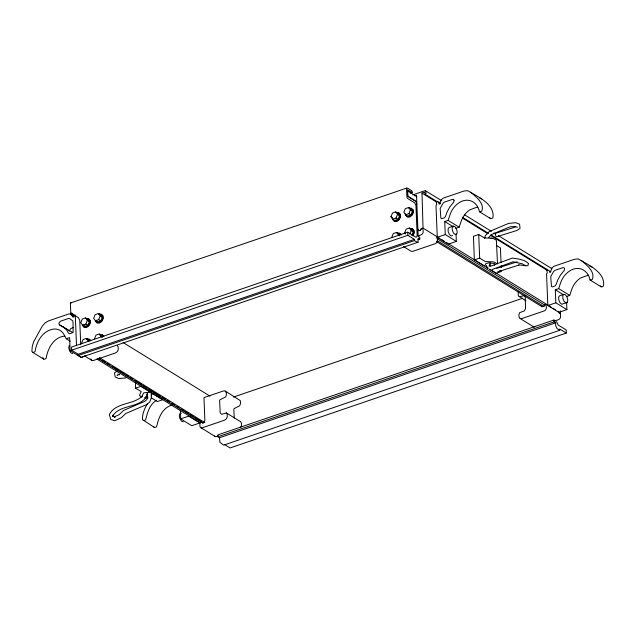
<?xml version="1.0" encoding="UTF-8"?>
<svg xmlns="http://www.w3.org/2000/svg" width="636" height="636" viewBox="0 0 636 636"><rect width="100%" height="100%" fill="white"/><g stroke="black" fill="none" stroke-linecap="round" stroke-linejoin="round"><path stroke-width="0.95" d="M70.97 312.96L70.882 314.876L74.229 316.72M518.221 291.996L518.308 295.812L525.9 300.804M484.759 238.389L485.173 235.916L489.259 231.504L508.705 223.395L515.756 222.703L519.572 224.198L520.057 228.451L517.068 230.407L497.082 236.672L495.929 236.338L495.221 234.159L495.937 233.15L515.605 226.98M69.237 345.451L68.736 347.677L69.443 350.643L71.017 352.964L72.727 353.552M567.304 302.402L567.805 300.176L567.097 297.211L565.523 294.889L563.814 294.309L559.696 295.708L558.654 297.131L558.766 299.89L559.974 302.704L561.723 304.254L567.304 302.402L565.841 302.847L564.092 301.297L562.876 298.483L562.773 295.724L563.814 294.309M146.837 393.787L146.002 397.452C137.909 408.566 119.52 404.194 112.357 416.477L113.136 415.093L113.55 416.636L115.211 417.192L114.178 416.914L119.155 414.672L123.623 410.403L144.658 401.419L146.67 399.75L147.6 397.317L147.433 392.484M71.693 315.154L72.21 313.294M410.276 193.161L412.152 192.517L412.096 190.967L407.358 188.041L406.571 188.129L70.373 303.022L70.747 312.403L71.582 313.492L78.49 317.754L79.754 320.353L80.724 344.64M406.571 188.129L406.945 197.51L407.779 198.599L414.688 202.868L415.952 205.46L417.16 235.574L416.723 236.966L415.682 237.085L407.74 232.188L71.542 347.081L71.669 350.197L78.228 354.244L414.418 239.351L414.473 240.599L417.232 242.3L418.019 242.213L418.218 238.063L419.8 239.041L419.728 237.172L418.146 236.202L416.5 195.196L414.672 195.824M456.028 233.945L456.33 241.402L445.272 234.573L444.747 221.527L448.102 220.382L450.113 214.396A17.752 13.221 -58.3 0 1 458.651 203.043C467.524 196.763 477.413 201.493 479.449 211.74L490.507 218.561L491.755 218.585L492.956 217.703C495.078 203.941 477.286 196.476 467.619 190.673L463.962 191.039L443.379 198.066L441.289 199.688L439.834 203.949L439.166 204.18L438.816 201.755M455.805 228.356L459.16 227.203L461.164 221.225A17.752 13.221 -58.3 0 1 469.71 209.864L477.731 206.923M566.597 302.172L566.899 309.621L555.84 302.8L555.315 289.754L558.67 288.609L560.674 282.623A17.752 13.221 -58.3 0 1 569.22 271.27C578.092 264.981 587.982 269.72 590.017 279.967L601.076 286.788L602.324 286.812L603.524 285.93C605.647 272.16 587.847 264.703 578.188 258.9L574.523 259.265L553.948 266.293L551.857 267.915L550.402 272.176L549.727 272.407L549.44 271.5M566.374 296.575L569.729 295.43L571.732 289.444A17.752 13.221 -58.3 0 1 580.278 278.091L588.3 275.15M151.312 395.878L151.924 394.256L153.085 393.859L162.641 399.758L157.346 401.562L151.789 398.128M494.196 265.61L494.752 264.234L494.387 263.479L488.368 262.875L485.697 263.781L485.085 265.411L483.932 265.8L474.377 259.901L473.43 236.298L478.717 234.493L484.282 237.92L492.709 238.262L496.358 240.193L497.495 263.28M82.553 325.171L85.82 324.058L87.331 320.425L85.574 317.905L82.306 319.026L80.796 322.659L82.553 325.171L84.604 326.427L87.871 325.306L89.382 321.673L87.625 319.161L85.574 317.905M81.623 343.154L83.133 339.521L86.401 338.408L89.326 340.92M95.416 320.775L98.683 319.662L100.194 316.028L98.437 313.508L95.169 314.629L93.659 318.262L95.416 320.775L97.475 322.031L100.742 320.91L102.253 317.277L100.496 314.764L98.437 313.508M94.486 338.757L95.996 335.124L99.264 334.011L102.197 336.524M390.981 216.653L392.492 213.02L395.759 211.899L397.81 213.155L399.567 215.676L398.057 219.309L394.789 220.422L392.738 219.174L390.981 216.653L392.348 217.488M392.738 219.174L396.005 218.053L397.516 214.419L395.759 211.899M391.808 237.156L393.318 233.523L396.586 232.402L399.511 234.915M405.601 214.777L408.876 213.656L410.387 210.023L408.622 207.503L405.355 208.624L403.844 212.257L405.601 214.777L407.66 216.025L410.928 214.912L412.438 211.279L410.681 208.759L408.622 207.503M409.695 234.159L411.206 230.526L409.449 228.006L406.181 229.127L404.671 232.76L405.545 234.016M411.746 235.415L413.257 231.782L411.5 229.262L409.449 228.006M240.551 427.646L241.481 425.563L241.386 423.012L240.519 421.676L226.305 412.899L221.694 414.346L220.191 412.883L219.619 400.489L219.969 399.782L225.462 397.063L226.265 395.608L226.392 393.088L225.216 391.029L223.403 390.965L203.965 397.603L204.879 420.356L203.766 422.455L202.534 422.972L201.429 422.153L199.95 422.861L199.895 426.08A2.783 2.075 -58.3 0 0 202.28 427.782L224.58 420.158L226.337 418.87L227.267 416.795L227.163 414.243L226.305 412.899M69.936 329.973L70.517 328.772L73.323 327.421M412.462 235.606L413.813 232.975L413.702 230.327L412.184 228.674L409.83 228.65M412.859 235.853L414.203 233.221L414.1 230.566L412.581 228.912L410.228 228.888M147.512 403.558C144.555 408.368 142.281 413.853 142.448 419.577L154.254 427.344L155.494 427.392L156.702 426.533C158.531 417.868 162.339 407.835 171.823 405.132M453.245 226.082L452.204 227.497L452.315 230.264L453.524 233.07L455.273 234.62L456.743 234.175L457.236 231.949L456.529 228.984L454.955 226.662L453.245 226.082L449.127 227.489L448.086 228.904L448.197 231.671L449.413 234.477L451.163 236.028L452.625 235.582M488.639 237.618L491.469 234.565L509.841 226.901L515.057 226.392L517.394 227.306M142.663 395.624C133.814 405.307 115.792 401.809 109.273 414.68L110.831 419.466L114.663 420.762L121.245 417.796L125.721 413.511L146.654 404.568L149.746 402L151.32 397.898L151.161 393.056M156.464 400.314C149.555 404.448 147.504 412.526 145.644 419.712L144.436 420.571L143.195 420.523M117.485 370.915L114.432 372.903L115.267 377.124L118.98 378.579L125.88 377.903M117.024 375.638L119.25 374.183M492.129 269.521L513.085 261.762L522.466 263.876L525.567 265.737L527.944 265.665L528.484 263.463C524.303 259.424 517.823 258.852 512.274 258.113L491.215 265.912L488.909 265.856L490.595 266.039L489.497 264.417M412.796 194.894L425.182 190.601L441.71 200.682M439.897 238.492L423.035 228.093L422.01 193.106L424.57 192.223L425.269 194.33L440.446 203.687M425.269 194.33L426.041 193.503L425.691 190.8M437.926 201.294L436.224 201.874L436.725 204.776L435.994 205.627L437.266 237.308L448.324 244.137L456.33 241.402M73.824 314.367L73.681 316.966L73.005 317.189L71.256 314.033L69.093 313.858L48.511 320.894L44.925 323.009L42.079 326.467L33.501 342.073L32.261 346.564L31.88 351.35L32.627 352.296L33.867 352.344L35.083 351.485C36.697 341.127 43.033 329.957 54.624 329.003A17.752 13.221 -58.3 0 1 63.839 334.29L66.263 338.757L69.618 337.613L70.143 350.659L81.201 357.48L85.645 355.961M423.035 228.093L421.048 228.769L420.324 230.272L418.79 230.685L417.868 229.365M70.143 350.659L71.924 350.046M71.669 350.197L407.867 235.304L414.418 239.351M418.13 235.884L420.992 234.915A2.783 2.075 -58.3 0 0 423.178 231.647L422.868 228.547L421.374 228.865L420.364 230.399L419.124 230.733L417.876 229.445M78.228 354.244L78.276 355.484L414.473 240.599M417.924 239.677L419.8 239.041M418.019 242.213L81.821 357.098L81.042 357.194L78.276 355.484M437.266 237.308L445.272 234.573M474.377 259.901L479.663 258.097L485.228 261.531L493.655 261.873L497.304 263.805M486.461 265.443L486.54 267.406L487.693 267.017M135.396 382.26L135.627 388.159L140.922 386.354L150.478 392.253L143.823 392.762L142.257 395.425L142.631 396.18M233.404 397.095L522.649 298.252M180.704 418.885L188.709 416.151L199.768 422.972L191.762 425.707L180.704 418.885L180.33 409.568M546.793 270.101L547.286 273.003L546.562 273.854L547.835 305.534L555.84 302.8M566.899 309.621L558.893 312.363L547.835 305.534M559.124 313.341L560.451 312.888L560.372 310.917M555.562 320.997L553.98 320.019L217.79 434.913L217.862 436.773L219.444 437.751L555.641 322.857L555.761 325.966L557.025 328.558L559.783 330.267L559.736 329.019L566.294 333.065L566.167 329.949L558.225 325.052L556.548 321.593M218.355 435.914L216.494 436.55A2.783 2.075 -58.3 0 1 214.467 435.986M554.695 320.973L558.408 319.709A2.783 2.075 -58.3 0 0 560.594 316.442L560.491 313.707L559.887 313.278M217.862 436.773L554.059 321.88L555.641 322.857M559.783 330.267L223.594 445.152L219.992 442.362L219.444 437.751M566.294 333.065L230.097 447.959L224.357 444.421M496.772 268.336L517.187 261.801M497.638 271.866L519.087 265.005M181.26 413.241L179.797 413.678L179.304 415.904L180.004 418.87L181.586 421.191L183.295 421.779M64.793 336.039C53.575 337.231 47.803 348.345 46.142 358.307L44.925 359.173L43.685 359.117L32.627 352.296M519.207 296.678L524.764 295.621L525.169 296.074L525.59 308.516L524.247 310.956L519.644 312.658L518.912 314.542L519.008 317.094L520.089 318.485L534.304 327.262M70.373 303.022L71.16 302.935M490.459 238.341L491.986 238.246M525.567 265.737L518.698 264.854M409.012 208.147L411.365 208.171L413.273 210.071L413.384 212.718L412.033 215.35L409.751 216.963L407.398 216.94L405.879 215.286M396.149 212.543L398.494 212.567L400.012 214.221L400.124 216.868L398.772 219.507L396.49 221.113L394.137 221.09L392.619 219.436L392.563 218.108M396.967 233.046L399.321 233.07L400.839 234.724M98.826 314.144L101.18 314.176L102.698 315.83L102.801 318.477L101.458 321.108L99.168 322.722L96.815 322.698L95.297 321.045M99.216 314.391L101.569 314.415L103.088 316.068L103.199 318.723L101.847 321.355L99.566 322.961L97.213 322.937L95.694 321.283M85.963 318.541L88.309 318.572L89.827 320.226L89.938 322.873L88.587 325.505L86.305 327.119L83.952 327.095L82.434 325.441M86.353 318.787L88.706 318.811L90.225 320.465L90.336 323.12L88.984 325.751L86.703 327.357L84.35 327.333L82.831 325.68M99.645 334.647L101.999 334.671L103.517 336.325M86.782 339.044L89.135 339.067L90.654 340.721M87.18 339.29L88.746 339.306M479.449 211.74L480.697 211.764L481.905 210.874C484.576 203.035 475.656 196.556 470.664 192.12M590.017 279.967L591.265 279.991L592.466 279.101C595.145 271.262 586.225 264.783 581.225 260.347M520.089 318.485L521.894 318.557L544.193 310.932A2.783 2.075 -58.3 0 0 546.38 307.665L546.07 304.572L544.575 304.882L543.565 306.425L542.333 306.759L541.077 305.471M144.293 397.826L148.045 397.977M145.922 396.649L147.735 396.745M436.686 237.26L437.282 237.681L437.393 240.416A2.783 2.075 -58.3 0 1 435.207 243.683L412.907 251.307L411.102 251.236L403.574 246.593M117.835 374.159L119.512 374.819M479.433 197.852L481.722 198.941M589.238 265.721L592.283 267.168M63.473 326.801L66.462 329.742L68.45 333.137L69.562 333.757L72.281 332.827L73.108 331.857L73.037 321.784L72.727 320.878L69.857 318.692L68.505 318.469L60.484 321.212L58.886 323.152L59.307 324.734L72.957 332.652M410.387 210.023L412.438 211.279M408.876 213.656L410.928 214.912M397.516 214.419L399.567 215.676M396.005 218.053L398.057 219.309M411.206 230.526L413.257 231.782M399.71 235.757L398.343 234.923L396.586 232.402M100.194 316.028L102.253 317.277M98.683 319.662L100.742 320.91M87.331 320.425L89.382 321.673M85.82 324.058L87.871 325.306M102.388 337.358L101.021 336.524L99.264 334.011M464.471 214.73L491.453 231.377M493.981 232.935L495.667 233.976M498.195 235.535L552.151 268.829M462.364 217.218L488.504 233.34M491.032 234.907L550.887 271.842M422.01 193.106L436.336 201.946M462.475 218.069L487.764 233.682M490.292 235.24L547.62 270.618M412.152 192.517L407.35 189.743L407.597 195.872L415.578 200.992L416.858 204.204M496.462 245.44L500.437 247.889L501.025 262.644M416.985 196.739L407.7 191.007L407.93 196.604M448.102 220.382L459.16 227.203M558.67 288.609L569.729 295.43M408.773 197.12L416.365 201.803M444.747 221.527L453.436 226.893M555.315 289.754L563.218 294.627M499.793 270.515L501.383 271.5L496.096 273.305L489.72 269.378M441.583 239.534L444.111 241.1M446.639 242.658L487.955 268.146M489.641 269.187L551.181 307.164M552.867 308.206L555.395 309.764M557.923 311.33L560.451 312.888M486.54 267.406L488.13 268.392M437.067 238.659L544.973 305.24M437.186 240.67L544.249 306.743M436.495 241.608L541.88 306.639M225.216 391.029L240.265 400.608L240.654 403.105L239.677 405.84L234.183 408.55L233.833 409.266L234.215 418.067M123.042 342.494L209.944 396.117M59.307 324.734L63.258 327.174M64.832 328.144L66.414 329.122M67.996 330.1L69.57 331.07M99.431 357.607L204.808 422.638M98.771 358.307L100.456 359.348M102.142 360.381L105.52 362.464M107.206 363.506L109.734 365.064M112.262 366.63L119.004 370.788M120.689 371.829L124.068 373.912M125.753 374.954L128.281 376.512M129.967 377.553L132.495 379.112M135.023 380.678L141.772 384.836M143.458 385.877L146.829 387.96M148.514 388.994L160.312 396.284M162.005 397.317L165.376 399.4M167.061 400.442L169.589 402M172.118 403.566L174.646 405.124M177.174 406.682L178.859 407.724M181.395 409.282L183.923 410.848M185.609 411.89L188.137 413.448M189.822 414.489L193.193 416.572M194.878 417.606L201.628 421.771M66.263 338.757L70.214 341.198M97.912 358.235L203.289 423.258M96.783 358.982L200.475 422.972M84.612 355.945L92.141 360.588M201.127 427.837L215.342 436.606M135.627 388.159L141.192 391.593L139.483 395.401L141.772 397.134M398.891 212.814L400.41 214.467L400.521 217.115L399.17 219.746L396.888 221.36L394.535 221.336L393.016 219.682M399.718 233.309L401.237 234.962M102.396 334.918L103.914 336.571M89.533 339.314L90.543 340.419M600.305 285.866L601.076 286.788M489.736 217.639L490.507 218.561M153.499 426.398L154.254 427.344M43.685 359.117L42.858 357.48M96.593 320.775L97.475 322.031M83.729 325.171L84.604 326.427M86.401 338.408L88.158 340.92M117.318 345.65L118.177 346.986L118.28 349.538L117.35 351.621L115.593 352.908L93.293 360.525A2.783 2.075 -58.3 0 1 90.908 358.823M553.98 320.019L554.059 321.88M501.144 265.594L501.224 267.565M490.054 262.763L490.173 265.689M478.717 234.493L479.663 258.097M412.883 209.824L412.987 212.472L411.643 215.111L409.353 216.717L407 216.693L405.482 215.04L405.426 213.712M407.74 232.188L407.867 235.304M75.287 315.019L76.511 345.515M454.048 200.221L453.762 202.049L449.867 206.875L447.195 211.748L445.526 216.391L444.492 217.743L441.782 218.673L440.899 218.291L440.168 208.441L443.022 203.281L444.31 202.161L452.339 199.418L453.396 199.442L454.048 200.221M564.617 268.448L564.331 270.276L560.435 275.102L557.764 279.975L556.095 284.618L555.061 285.969L552.342 286.9L551.46 286.518L550.736 276.668L553.59 271.5L554.878 270.387L562.908 267.645L563.965 267.669L564.617 268.448"/></g></svg>
